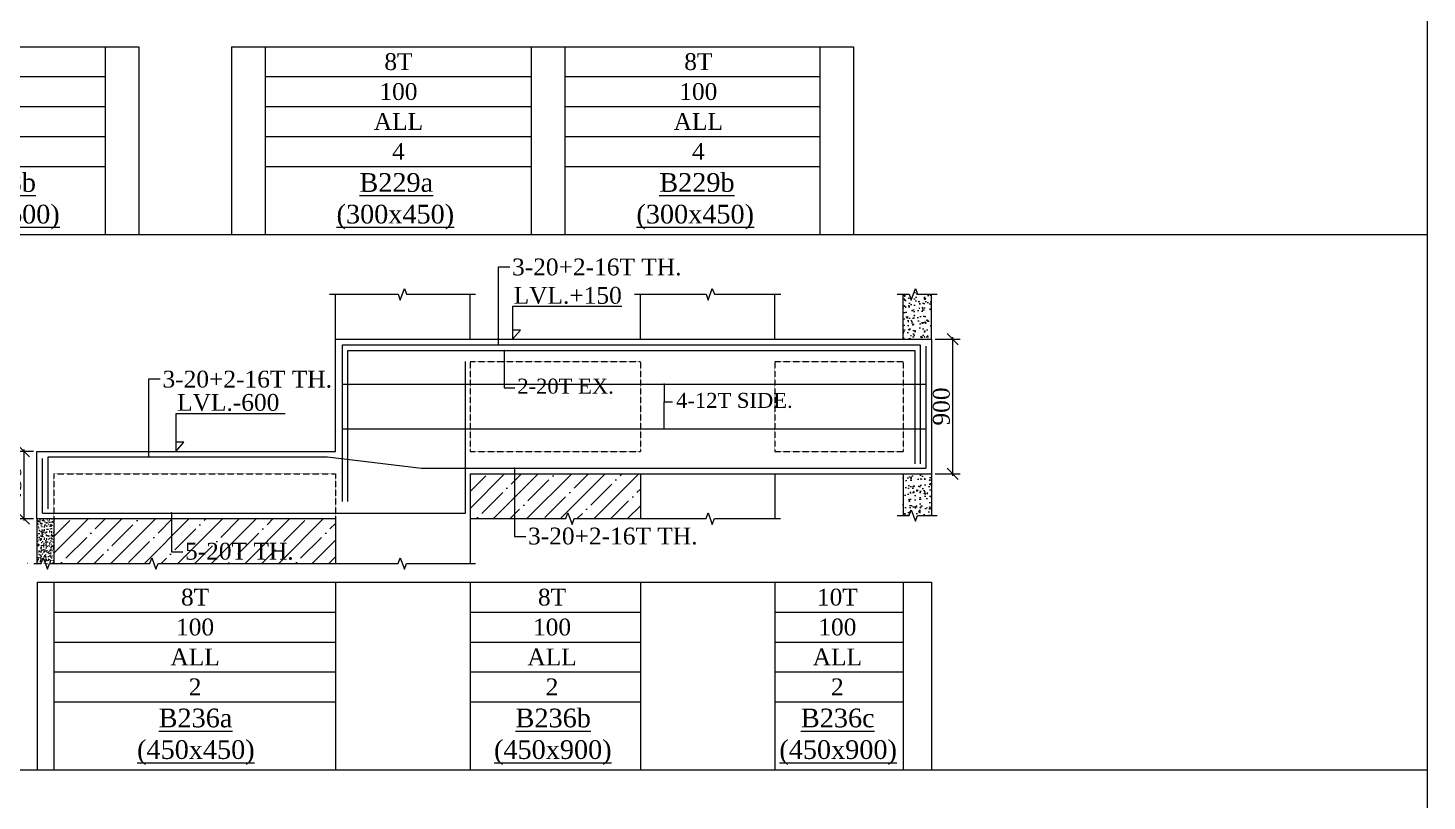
# Model space of a CAD drawing. Header units: millimetres. Extents: x 9781889 to 10654170, y -7832723 to -7608561.
# Drawn here: x 10635449 to 10654170, y -7781285 to -7770949 of the extents above; entities that cross this region are included whole.
import ezdxf
from ezdxf.enums import TextEntityAlignment as Align

# ---------------------------------------------------------------- set-up
doc = ezdxf.new("R2010")
doc.units = ezdxf.units.MM
doc.header["$LTSCALE"] = 10
doc.header["$PDMODE"] = 3
doc.linetypes.add('HIDDEN', pattern=[0.375, 0.25, -0.125])
for name, color, linetype, lineweight in [('LVL', 3, 'Continuous', 0), ('S-CUT OUT LINE', 9, 'Continuous', 0), ('S-DIM L.S.', 7, 'Continuous', 0), ('S-HATCH', 8, 'Continuous', 0), ('S-L.S.SECTION', 5, 'Continuous', 0), ('S-L.S.SLAB LINE', 252, 'HIDDEN', 0), ('S-L.S.STEEL', 1, 'Continuous', 9), ('S-L.S.STEEL 1', 6, 'Continuous', 0), ('S-SECTION MARK', 7, 'Continuous', 0), ('S-SHEET', 251, 'Continuous', 0), ('S-TEXT', 7, 'Continuous', 0), ('S-TEXT L.S. BEAM NO.', 30, 'Continuous', 0), ('S-TEXT. L.S.', 7, 'Continuous', 0)]:
    doc.layers.add(name, color=color, linetype=linetype, lineweight=lineweight)
doc.styles.add('135', font='arial.ttf', dxfattribs={"width": 0.8, "height": 135})
doc.styles.get("Standard").update_dxf_attribs({"font": 'arial.ttf'})
doc.styles.add('TEXT', font='times.ttf')
doc.dimstyles.new('75', dxfattribs={"dimtxt": 135, "dimasz": 90, "dimexe": 0.1, "dimexo": 0.03, "dimgap": 0.09, "dimtad": 1, "dimdec": 0, "dimzin": 0, "dimdsep": 46, "dimtxsty": '135', "dimblk": 'ARCHTICK', "dimcen": 0.09, "dimclrd": 256, "dimclre": 256, "dimclrt": 256, "dimadec": 0, "dimazin": 0, "dimtfac": 1, "dimtdec": 0, "dimtofl": 0, "dimtmove": 1, "dimatfit": 3, "dimldrblk": 'DOTSMALL', "dimfxl": 1, "dimtolj": 1, "dimtzin": 0, "dimlwd": -1, "dimlwe": -1, "dimarcsym": 0})
doc.dimstyles.new('SETU_1', dxfattribs={"dimtxt": 200, "dimasz": 150, "dimexe": 100, "dimexo": 50, "dimgap": 35, "dimtad": 1, "dimdec": 0, "dimzin": 0, "dimdsep": 46, "dimtxsty": 'Standard', "dimblk": 'OBLIQUE', "dimcen": 150, "dimdle": 25, "dimclrd": 256, "dimclre": 7, "dimclrt": 256, "dimadec": 0, "dimazin": 0, "dimtfac": 1, "dimtdec": 0, "dimtofl": 0, "dimtmove": 1, "dimatfit": 3, "dimfxl": 1, "dimtolj": 1, "dimtzin": 0, "dimlwd": -1, "dimlwe": 5, "dimarcsym": 1})

# ---------------------------------------------------------------- blocks, each defined once
blk = doc.blocks.new('_ArchTick')
at = {"color": 0, "linetype": 'ByBlock', "const_width": 0.15}
blk.add_lwpolyline([(-0.5, -0.5), (0.5, 0.5)], dxfattribs=at)
blk = doc.blocks.new('_Oblique')
at = {"color": 0, "linetype": 'ByBlock', "lineweight": -2}
blk.add_line((-0.5, -0.5), (0.5, 0.5), dxfattribs=at)
blk = doc.blocks.new('*D1160')
at = {"layer": 'Defpoints', "color": 0, "transparency": 16777216}
for p in [(10635571, -7776610), (10635396, -7777510), (10635571, -7777510)]:
    blk.add_point(p, dxfattribs=at)
at = {"layer": 'S-DIM L.S.', "color": 7, "lineweight": 5, "transparency": 16777216}
for p, q in [((10635521, -7776610), (10635296, -7776610)), ((10635521, -7777510), (10635296, -7777510))]:
    blk.add_line(p, q, dxfattribs=at)
at = {"layer": 'S-DIM L.S.', "transparency": 16777216}
blk.add_line((10635396, -7776585), (10635396, -7777535), dxfattribs=at)
at = {"layer": 'S-DIM L.S.', "transparency": 16777216, "xscale": 150, "yscale": 150, "zscale": 150}
for p, rotation in [((10635396, -7776610), 90), ((10635396, -7777510), 270)]:
    blk.add_blockref('_Oblique', p, dxfattribs=dict(at, rotation=rotation))
at = {"layer": 'S-DIM L.S.', "transparency": 16777216, "insert": (10635247, -7777060), "char_height": 225, "attachment_point": 5, "rotation": 90, "style": 'TEXT'}
blk.add_mtext('\\A1;450', dxfattribs=at)
blk = doc.blocks.new('*D1837')
at = {"layer": 'Defpoints', "color": 0, "transparency": 16777216}
for p in [(10647539, -7775110, 0), (10647539, -7776910, 0), (10647822, -7776910)]:
    blk.add_point(p, dxfattribs=at)
at = {"layer": 'S-DIM L.S.', "color": 7, "lineweight": 5, "transparency": 16777216}
for p, q in [((10647589, -7775110), (10647922, -7775110)), ((10647589, -7776910), (10647922, -7776910))]:
    blk.add_line(p, q, dxfattribs=at)
at = {"layer": 'S-DIM L.S.', "transparency": 16777216}
blk.add_line((10647822, -7775085), (10647822, -7776935), dxfattribs=at)
at = {"layer": 'S-DIM L.S.', "transparency": 16777216, "xscale": 150, "yscale": 150, "zscale": 150}
for p, rotation in [((10647822, -7775110), 90), ((10647822, -7776910), 270)]:
    blk.add_blockref('_Oblique', p, dxfattribs=dict(at, rotation=rotation))
at = {"layer": 'S-DIM L.S.', "transparency": 16777216, "insert": (10647672, -7776010), "char_height": 225, "attachment_point": 5, "rotation": 90, "style": 'TEXT'}
blk.add_mtext('\\A1;900', dxfattribs=at)

msp = doc.modelspace()

# ---------------------------------------------------------------- hatches: boundary and pattern name
at = {"layer": 'S-HATCH', "linetype": 'ByBlock'}
h = msp.add_hatch(dxfattribs=at)
h.set_pattern_fill('AR-CONC', color=256)
h.set_pattern_definition([(50, (396308.95, -4402.76), (182.184669, -15.9390855), [19.05, -209.55]), (355, (396308.95, -4402.76), (-35.2434214, 191.0568452), [15.24, -167.6405842]), (100.4514447, (396324.13, -4404.09), (146.941247, 175.117752), [16.1900088, -178.0902446]), (46.1842, (396308.95, -4351.96), (271.079041, -42.042328), [28.575, -314.325]), (96.6355576, (396331.54, -4355.46), (237.404134, 247.4261246), [24.285023, -267.135608]), (351.1841512, (396308.95, -4351.96), (237.404134, 247.4261246), [22.859967, -251.459732]), (21, (396334.35, -4364.66), (151.6143913, -102.2651982), [19.05, -209.55]), (326, (396334.35, -4364.66), (61.8020283, 184.187966), [15.24, -167.64]), (71.451445, (396346.98, -4373.18), (213.4164193, 81.922769), [16.1900088, -178.0899376]), (37.5, (396308.95, -4402.76), (3.08860325, 84.55503887), [0, -165.608, 0, -170.18, 0, -168.275]), (7.5, (396308.95, -4402.76), (66.8196625, 100.1805748), [0, -97.028, 0, -161.798, 0, -64.135]), (327.5, (396252.31, -4402.76), (135.59059517, -5.728744), [0, -63.5, 0, -198.12, 0, -262.89]), (317.5, (396226.91, -4402.76), (148.1291814, 25.426491), [0, -82.55, 0, -131.572, 0, -186.69])])
h.paths.add_polyline_path([(10647159.4, -7775109.7), (10647159.4, -7774509.7), (10647239.7, -7774509.7), (10647267.7, -7774586.6), (10647323.6, -7774432.9), (10647351.6, -7774509.7), (10647539.4, -7774509.7), (10647539.4, -7775109.7)])
at = {"layer": 'S-HATCH'}
h = msp.add_hatch(dxfattribs=at)
h.set_pattern_fill('ANSI35', color=256, scale=50)
h.set_pattern_definition([(45, (772275.76, 28927.96), (-224.506403, 224.506403), []), (45, (772500.27, 28927.96), (-224.506403, 224.506403), [396.875, -79.375, 0, -79.375])])
h.paths.add_polyline_path([(10641364.4, -7777509.7), (10641621.4, -7777509.7), (10641621.4, -7777504.7)], flags=17)
h.paths.add_polyline_path([(10643827.9, -7777509.7), (10643732.4, -7777509.7), (10643763.2, -7777509.7), (10643732.4, -7777509.7)])
h.paths.add_polyline_path([(10643644.4, -7777509.7), (10643644.4, -7776909.7), (10641364.4, -7776909.7), (10641364.4, -7777509.7), (10642645.2, -7777509.7), (10642673.2, -7777432.9), (10642729.1, -7777586.6), (10642757.1, -7777509.7)])
at = {"layer": 'S-HATCH', "linetype": 'ByBlock'}
h = msp.add_hatch(dxfattribs=at)
h.set_pattern_fill('AR-CONC', color=256)
h.set_pattern_definition([(50, (396308.95, -5559.35), (182.184669, -15.9390855), [19.05, -209.55]), (355, (396308.95, -5559.35), (-35.2434214, 191.0568452), [15.24, -167.6405842]), (100.4514447, (396324.13, -5560.67), (146.941247, 175.117752), [16.1900088, -178.0902446]), (46.1842, (396308.95, -5508.55), (271.079041, -42.042328), [28.575, -314.325]), (96.6355576, (396331.54, -5512.05), (237.404134, 247.4261246), [24.285023, -267.135608]), (351.1841512, (396308.95, -5508.55), (237.404134, 247.4261246), [22.859967, -251.459732]), (21, (396334.35, -5521.25), (151.6143913, -102.2651982), [19.05, -209.55]), (326, (396334.35, -5521.25), (61.8020283, 184.187966), [15.24, -167.64]), (71.451445, (396346.98, -5529.77), (213.4164193, 81.922769), [16.1900088, -178.0899376]), (37.5, (396308.95, -5559.346), (3.08860325, 84.55503887), [0, -165.608, 0, -170.18, 0, -168.275]), (7.5, (396308.95, -5559.35), (66.8196625, 100.1805748), [0, -97.028, 0, -161.798, 0, -64.135]), (327.5, (396252.31, -5559.346), (135.59059517, -5.728744), [0, -63.5, 0, -198.12, 0, -262.89]), (317.5, (396226.91, -5559.35), (148.1291814, 25.426491), [0, -82.55, 0, -131.572, 0, -186.69])])
h.paths.add_polyline_path([(10647159.4, -7777466.3), (10647239.7, -7777466.3), (10647267.7, -7777389.5), (10647323.6, -7777543.2), (10647351.6, -7777466.3), (10647539.4, -7777466.3), (10647539.4, -7776909.7), (10647159.4, -7776909.7)])
at = {"layer": 'S-HATCH'}
h = msp.add_hatch(dxfattribs=at)
h.set_pattern_fill('ANSI35', color=256, scale=50)
h.set_pattern_definition([(45, (766708.75, 28327.96), (-224.506403, 224.506403), []), (45, (766933.26, 28327.96), (-224.506403, 224.506403), [396.875, -79.375, 0, -79.375])])
h.paths.add_polyline_path([(10635797.4, -7778109.7), (10636054.3, -7778109.7), (10636054.3, -7778104.7), (10635277.4, -7778104.7)])
h.paths.add_polyline_path([(10638587.3, -7778109.7), (10639364.3, -7778109.7), (10639364.3, -7778104.7), (10638587.3, -7778104.7)], flags=16)
h.paths.add_polyline_path([(10635797.4, -7777509.7), (10635797.4, -7778109.7), (10637078.2, -7778109.7), (10637106.2, -7778032.9), (10637162.1, -7778186.6), (10637190.1, -7778109.7), (10639564.4, -7778109.7), (10639564.4, -7777509.7)])
h = msp.add_hatch(dxfattribs=at)
h.set_pattern_fill('AR-CONC', color=256, scale=0.5)
h.set_pattern_definition([(50, (841839.075, -48892.62), (91.0923345, -7.96954277), [9.525, -104.775]), (355, (841839.075, -48892.62), (-17.6217107, 95.5284226), [7.62, -83.8202921]), (100.4514447, (841846.67, -48893.28), (73.47062355, 87.55887596), [8.0950044, -89.0451223]), (46.1842, (841839.07, -48867.22), (135.5395204, -21.021164), [14.2875, -157.1625]), (96.6355576, (841850.37, -48868.97), (118.702067, 123.7130623), [12.1425116, -133.5678041]), (351.1841512, (841839.07, -48867.22), (118.702067, 123.7130623), [11.4299835, -125.729866]), (21, (841851.775, -48873.57), (75.80719563, -51.1325991), [9.525, -104.775]), (326, (841851.775, -48873.57), (30.9010142, 92.09398306), [7.62, -83.82]), (71.451445, (841858.09, -48877.83), (106.70820964, 40.96138444), [8.0950044, -89.0449688]), (37.5, (841839.075, -48892.618), (1.544301625, 42.27751944), [0, -82.804, 0, -85.09, 0, -84.1375]), (7.5, (841839.075, -48892.618), (33.40983126, 50.09028741), [0, -48.514, 0, -80.899, 0, -32.0675]), (327.5, (841810.754, -48892.618), (67.79529758, -2.864372), [0, -31.75, 0, -99.06, 0, -131.445]), (317.5, (841798.054, -48892.62), (74.0645907, 12.71324552), [0, -41.275, 0, -65.786, 0, -93.345])])
h.paths.add_polyline_path([(10635797.4, -7778109.7), (10635681.6, -7778109.7), (10635653.6, -7778032.9), (10635625.6, -7778109.7), (10635567.4, -7778109.7), (10635567.4, -7777509.7), (10635797.4, -7777509.7)])

# ---------------------------------------------------------------- linework, layer by layer
at = {"layer": 'LVL', "linetype": 'Continuous', "elevation": 0}
for points in [[(10643393.4, -7774674.7), (10641932.2, -7774674.7), (10641932.2, -7775109.7), (10642040.3, -7774987.7), (10641932.2, -7774987.7)], [(10638890, -7776106.3), (10637428.8, -7776106.3), (10637428.8, -7776609.7), (10637536.9, -7776487.7), (10637428.8, -7776487.7)]]:
    msp.add_lwpolyline(points, dxfattribs=at)
at = {"layer": 'S-CUT OUT LINE', "color": 5}
msp.add_line((10647159.4, -7776909.7, 0), (10647159.4, -7777466.3, 0), dxfattribs=at)
at = {"layer": 'S-CUT OUT LINE', "color": 5, "elevation": 0}
for points in [[(10639486, -7774509.7), (10640403.6, -7774509.7), (10640431.5, -7774586.6), (10640487.5, -7774432.9), (10640515.4, -7774509.7), (10641439.4, -7774509.7)], [(10643566.1, -7774509.7), (10644522.3, -7774509.7), (10644550.2, -7774586.6), (10644606.2, -7774432.9), (10644634.2, -7774509.7), (10645521.4, -7774509.7)], [(10647081.1, -7774509.7), (10647239.7, -7774509.7), (10647267.7, -7774586.6), (10647323.6, -7774432.9), (10647351.6, -7774509.7), (10647614.4, -7774509.7)], [(10641364.4, -7777509.7), (10642645.2, -7777509.7), (10642673.2, -7777432.9), (10642729.1, -7777586.6), (10642757.1, -7777509.7), (10643644.4, -7777509.7)], [(10643566.1, -7777509.7), (10644522.3, -7777509.7), (10644550.2, -7777432.9), (10644606.2, -7777586.6), (10644634.2, -7777509.7), (10645519.4, -7777509.7)], [(10647081.1, -7777466.3), (10647239.7, -7777466.3), (10647267.7, -7777389.5), (10647323.6, -7777543.2), (10647351.6, -7777466.3), (10647614.4, -7777466.3)], [(10635797.4, -7778109.7), (10637078.2, -7778109.7), (10637106.2, -7778032.9), (10637162.1, -7778186.6), (10637190.1, -7778109.7), (10639564.4, -7778109.7)], [(10639486, -7778109.7), (10640403.6, -7778109.7), (10640431.5, -7778032.9), (10640487.5, -7778186.6), (10640515.4, -7778109.7), (10641439.4, -7778109.7)]]:
    msp.add_lwpolyline(points, dxfattribs=at)
at = {"layer": 'S-CUT OUT LINE', "color": 1, "elevation": 0}
msp.add_lwpolyline([(10635528, -7778109.7), (10635625.6, -7778109.7), (10635653.6, -7778032.9), (10635709.5, -7778186.6), (10635737.5, -7778109.7), (10635872.4, -7778109.7)], dxfattribs=at)
at = {"layer": 'S-L.S.SECTION'}
for p, q in [((10639564.3, -7776609.7, 0), (10639564.3, -7774509.7, 0)), ((10641364.4, -7775109.7, 0), (10641364.4, -7774509.7, 0)), ((10643644.4, -7775109.7, 0), (10643644.4, -7774509.7, 0)), ((10645444.4, -7775109.7, 0), (10645444.4, -7774509.7, 0)), ((10647159.4, -7775109.7, 0), (10647159.4, -7774509.7, 0)), ((10647539.4, -7775109.7, 0), (10647539.4, -7774509.7, 0)), ((10639564.3, -7775109.7, 0), (10647539.4, -7775109.7, 0)), ((10647539.4, -7775109.7, 0), (10647539.4, -7777466.3, 0)), ((10635567.4, -7776609.7, 0), (10639564.4, -7776609.7, 0)), ((10635567.4, -7777509.7, 0), (10635567.4, -7776609.7, 0)), ((10635567.4, -7777509.7, 0), (10635567.4, -7776609.7, 0)), ((10641364.4, -7776909.7, 0), (10641364.4, -7778109.7, 0)), ((10641364.4, -7776909.7, 0), (10647539.4, -7776909.7, 0)), ((10643644.4, -7776909.7, 0), (10643644.4, -7777509.7, 0)), ((10645444.4, -7776909.7, 0), (10645444.4, -7777509.7, 0)), ((10635571.4, -7777509.7, 0), (10639564.3, -7777509.7, 0)), ((10639564.4, -7777509.7, 0), (10639564.3, -7778109.7, 0)), ((10647539.4, -7777466.3, 0), (10647539.4, -7777466.3, 0))]:
    msp.add_line(p, q, dxfattribs=at)
at = {"layer": 'S-L.S.SECTION', "color": 1}
for p, q in [((10635567.4, -7777509.7, 0), (10635567.4, -7778109.7, 0)), ((10635797.4, -7777509.7, 0), (10635797.4, -7778109.7, 0)), ((10635797.4, -7777509.7, 0), (10635797.4, -7778109.7, 0))]:
    msp.add_line(p, q, dxfattribs=at)
at = {"layer": 'S-L.S.SLAB LINE', "ltscale": 0.3}
for p, q in [((10641364.4, -7775409.7, 0), (10643644.4, -7775409.7, 0)), ((10641364.4, -7775409.7, 0), (10641364.4, -7776609.7, 0)), ((10643644.4, -7775409.7, 0), (10643644.4, -7776609.7, 0)), ((10645444.4, -7775409.7, 0), (10647159.4, -7775409.7, 0)), ((10645444.4, -7775409.7, 0), (10645444.4, -7776609.7, 0)), ((10647159.4, -7775409.7, 0), (10647159.4, -7776609.7, 0)), ((10641364.4, -7776609.7, 0), (10643644.4, -7776609.7, 0)), ((10645444.4, -7776609.7, 0), (10647159.4, -7776609.7, 0)), ((10635797.4, -7776909.7, 0), (10639564.4, -7776909.7, 0)), ((10635797.4, -7776909.7, 0), (10635797.4, -7777509.7, 0)), ((10635797.4, -7776909.7, 0), (10635797.4, -7777509.7, 0)), ((10635797.4, -7776909.7, 0), (10635797.4, -7777509.7, 0)), ((10639564.4, -7776909.7, 0), (10639564.4, -7777509.7, 0))]:
    msp.add_line(p, q, dxfattribs=at)
at = {"layer": 'S-L.S.STEEL'}
for p, q in [((10639655.7, -7775184.7, 0), (10647389.4, -7775184.7, 0)), ((10639655.7, -7777280.8, 0), (10639655.7, -7775184.7, 0)), ((10639730.2, -7777280.8, 0), (10639730.2, -7775259.7, 0)), ((10647314.4, -7775259.7, 0), (10647314.4, -7776777.8, 0)), ((10647389.4, -7775184.7, 0), (10647389.4, -7776777.8, 0)), ((10647464.4, -7775203.6, 0), (10647464.4, -7776834.7, 0)), ((10641302.9, -7777434.7, 0), (10641302.9, -7775409.7, 0)), ((10635642.4, -7777434.7, 0), (10635642.4, -7776704.7, 0)), ((10635717.4, -7776684.7, 0), (10639455.2, -7776684.7, 0)), ((10635717.4, -7777379.9, 0), (10635717.4, -7776684.7, 0)), ((10639455.2, -7776684.7, 0), (10640713.7, -7776834.7, 0)), ((10640713.7, -7776834.7, 0), (10647464.4, -7776834.7, 0)), ((10635642.4, -7777434.7, 0), (10641302.9, -7777434.7, 0))]:
    msp.add_line(p, q, dxfattribs=at)
msp.add_polyline3d([(10639730.2, -7775259.7, 0), (10647314.4, -7775259.7, 0)], dxfattribs=at)
at = {"layer": 'S-L.S.STEEL 1'}
for p, q in [((10639655.7, -7775709.7, 0), (10647464.4, -7775709.7, 0)), ((10639655.7, -7776309.7, 0), (10647464.4, -7776309.7, 0))]:
    msp.add_line(p, q, dxfattribs=at)
at = {"layer": 'S-SHEET'}
for p, q in [((10628502.6, -7771199, 0), (10636933.2, -7771199, 0)), ((10636483.2, -7771199, 0), (10636483.2, -7773708.3, 0)), ((10636933.2, -7771199, 0), (10636933.2, -7773708.3, 0)), ((10638171.3, -7771199, 0), (10646496.2, -7771199, 0)), ((10638171.3, -7771199, 0), (10638171.3, -7773708.3, 0)), ((10638621.3, -7771199, 0), (10638621.3, -7773708.3, 0)), ((10642183.4, -7771199, 0), (10642183.4, -7773708.3, 0)), ((10642633.4, -7771199, 0), (10642633.4, -7773708.3, 0)), ((10646046.2, -7771199, 0), (10646046.2, -7773708.3, 0)), ((10646496.2, -7771199, 0), (10646496.2, -7773708.3, 0)), ((10632932.6, -7771599, 0), (10636483.2, -7771599, 0)), ((10638621.3, -7771599, 0), (10642183.4, -7771599, 0)), ((10642633.4, -7771599, 0), (10646046.2, -7771599, 0)), ((10632932.6, -7771999, 0), (10636483.2, -7771999, 0)), ((10638621.3, -7771999, 0), (10642183.4, -7771999, 0)), ((10642633.4, -7771999, 0), (10646046.2, -7771999, 0)), ((10632932.6, -7772399, 0), (10636483.2, -7772399, 0)), ((10638621.3, -7772399, 0), (10642183.4, -7772399, 0)), ((10642633.4, -7772399, 0), (10646046.2, -7772399, 0)), ((10632932.6, -7772799, 0), (10636483.2, -7772799, 0)), ((10638621.3, -7772799, 0), (10642183.4, -7772799, 0)), ((10642633.4, -7772799, 0), (10646046.2, -7772799, 0)), ((10602835.5, -7773708.3, 0), (10654169.6, -7773708.3, 0)), ((10628502.6, -7773708.3, 0), (10636933.2, -7773708.3, 0)), ((10638171.3, -7773708.3, 0), (10646496.2, -7773708.3, 0)), ((10635571.4, -7778358.8, 0), (10635571.4, -7780868.1, 0)), ((10635571.4, -7778358.8, 0), (10647539.4, -7778358.8, 0)), ((10635797.4, -7778358.8, 0), (10635797.4, -7780868.1, 0)), ((10639564.4, -7778358.8, 0), (10639564.4, -7780868.1, 0)), ((10641364.4, -7778358.8, 0), (10641364.4, -7780868.1, 0)), ((10643644.4, -7778358.8, 0), (10643644.4, -7780868.1, 0)), ((10645444.4, -7778358.8, 0), (10645444.4, -7780868.1, 0)), ((10647159.4, -7778358.8, 0), (10647159.4, -7780868.1, 0)), ((10647539.4, -7778358.8, 0), (10647539.4, -7780868.1, 0)), ((10635797.4, -7778758.8, 0), (10639564.4, -7778758.8, 0)), ((10641364.4, -7778758.8, 0), (10643644.4, -7778758.8, 0)), ((10645444.4, -7778758.8, 0), (10647159.4, -7778758.8, 0)), ((10635797.4, -7779158.8, 0), (10639564.4, -7779158.8, 0)), ((10641364.4, -7779158.8, 0), (10643644.4, -7779158.8, 0)), ((10645444.4, -7779158.8, 0), (10647159.4, -7779158.8, 0)), ((10635797.4, -7779558.8, 0), (10639564.4, -7779558.8, 0)), ((10641364.4, -7779558.8, 0), (10643644.4, -7779558.8, 0)), ((10645444.4, -7779558.8, 0), (10647159.4, -7779558.8, 0)), ((10635797.4, -7779958.8, 0), (10639564.4, -7779958.8, 0)), ((10641364.4, -7779958.8, 0), (10643644.4, -7779958.8, 0)), ((10645444.4, -7779958.8, 0), (10647159.4, -7779958.8, 0)), ((10602835.5, -7780868.1, 0), (10654169.6, -7780868.1, 0)), ((10635571.4, -7780868.1, 0), (10647539.4, -7780868.1, 0))]:
    msp.add_line(p, q, dxfattribs=at)
msp.add_lwpolyline([(10602835.5, -7760218.1), (10654169.6, -7760218.1), (10654169.6, -7801877.7), (10602835.5, -7801877.7)], close=True, dxfattribs=at)

# ---------------------------------------------------------------- texts
at = {"layer": 'LVL', "style": 'TEXT'}
for s, p in [('LVL.+150', (10641948, -7774636.3, 0)), ('LVL.-600', (10637444.6, -7776067.9, 0))]:
    msp.add_text(s, height=225, dxfattribs=at).set_placement(p)
at = {"layer": 'S-L.S.STEEL 1', "style": 'TEXT'}
msp.add_text('4-12T SIDE.', height=200, dxfattribs=at).set_placement((10644121.4, -7776028.3, 0))
at = {"layer": 'S-TEXT', "linetype": 'ByBlock', "style": 'TEXT'}
for s, p in [('8T', (10640406.4, -7771399, 0)), ('8T', (10644418.9, -7771399, 0)), ('100', (10640406.4, -7771799, 0)), ('100', (10644418.9, -7771799, 0)), ('ALL', (10640406.4, -7772199, 0)), ('ALL', (10644418.9, -7772199, 0)), ('4', (10640406.4, -7772599, 0)), ('4', (10644418.9, -7772599, 0)), ('8T', (10637685.5, -7778558.8, 0)), ('8T', (10642461.8, -7778558.8, 0)), ('10T', (10646279.7, -7778558.8, 0)), ('100', (10637685.5, -7778958.8, 0)), ('100', (10642461.8, -7778958.8, 0)), ('100', (10646279.7, -7778958.8, 0)), ('ALL', (10637685.5, -7779358.8, 0)), ('ALL', (10642461.8, -7779358.8, 0)), ('ALL', (10646279.7, -7779358.8, 0)), ('2', (10637685.5, -7779758.8, 0)), ('2', (10642461.8, -7779758.8, 0)), ('2', (10646279.7, -7779758.8, 0))]:
    msp.add_text(s, height=225, dxfattribs=at).set_placement(p, align=Align.MIDDLE_CENTER)
at = {"layer": 'S-TEXT L.S. BEAM NO.', "linetype": 'ByBlock', "style": 'TEXT'}
for s, p in [('%%UB228b', (10634549.1, -7773139.7, 0)), ('%%U(300x600)', (10634300.8, -7773562.6, 0))]:
    msp.add_text(s, height=250, dxfattribs=at).set_placement(p)
at = {"layer": 'S-TEXT L.S. BEAM NO.', "color": 35, "linetype": 'ByBlock', "style": 'TEXT'}
for s, p in [('%%UB229a', (10639884.8, -7773139.7, 0)), ('%%UB229b', (10643897.3, -7773139.7, 0)), ('%%U(300x450)', (10639578.6, -7773562.6, 0)), ('%%U(300x450)', (10643591.1, -7773562.6, 0))]:
    msp.add_text(s, height=250, dxfattribs=at).set_placement(p)
at = {"layer": 'S-TEXT L.S. BEAM NO.', "color": 145, "linetype": 'ByBlock', "style": 'TEXT'}
for s, p in [('%%UB236a', (10637198.1, -7780299.5, 0)), ('%%U(450x450)', (10636909.2, -7780722.4, 0))]:
    msp.add_text(s, height=250, dxfattribs=at).set_placement(p)
at = {"layer": 'S-TEXT L.S. BEAM NO.', "color": 151, "linetype": 'ByBlock', "style": 'TEXT'}
for s, p in [('%%UB236b', (10641974.4, -7780299.5, 0)), ('%%UB236c', (10645792.3, -7780299.5, 0)), ('%%U(450x900)', (10641685.6, -7780722.4, 0)), ('%%U(450x900)', (10645503.5, -7780722.4, 0))]:
    msp.add_text(s, height=250, dxfattribs=at).set_placement(p)
at = {"layer": 'S-TEXT. L.S.', "style": 'TEXT'}
for s, height, p in [('3-20+2-16T TH.', 225, (10641926.3, -7774256.7, 0)), ('3-20+2-16T TH.', 225, (10637249.1, -7775756.7, 0)), ('2-20T EX.', 200, (10641996.6, -7775837.4, 0)), ('3-20+2-16T TH.', 225, (10642140.5, -7777854.3, 0)), ('5-20T TH.', 225, (10637550.7, -7778057.6, 0))]:
    msp.add_text(s, height=height, dxfattribs=at).set_placement(p)

# ---------------------------------------------------------------- dimensions: what is measured, and where the dimension line sits
at = {"layer": 'S-DIM L.S.', "color": 7}
for base, p1, p2, picture, middle in [((10647821.8, -7776909.7), (10647539.4, -7775109.7, 0), (10647539.4, -7776909.7, 0), '*D1837', (10647672, -7776009.7)), ((10635396.3, -7777509.7, 0), (10635571.4, -7776609.7, 0), (10635571.4, -7777509.7, 0), '*D1160', (10635246.8, -7777059.7, 0))]:
    dim = msp.add_linear_dim(base=base, p1=p1, p2=p2, angle=90, dimstyle='SETU_1', override={"dimtxt": 225, "dimlfac": 0.5, "dimtxsty": 'TEXT'}, dxfattribs=at)
    dim.commit()
    dim.dimension.update_dxf_attribs({"geometry": picture, "text_midpoint": middle})

# ---------------------------------------------------------------- leaders
at = {"layer": 'S-L.S.STEEL 1'}
for points in [[(10643963.3, -7775709.7, 0), (10643963.3, -7775946.7, 0), (10644074, -7775946.7, 0)], [(10643963.3, -7776309.7, 0), (10643963.3, -7775946.7, 0), (10644074, -7775946.7, 0)]]:
    msp.add_leader(points, dimstyle='75', override={"dimasz": 75, "dimclrd": 6}, dxfattribs=at)
at = {"layer": 'S-SECTION MARK'}
for points in [[(10641744.7, -7775184.7, 0), (10641744.7, -7774141.6, 0), (10641897.2, -7774141.6, 0)], [(10641822.6, -7775259.7, 0), (10641822.6, -7775759.1, 0), (10641961.9, -7775759.1, 0)], [(10637067.5, -7776684.7, 0), (10637067.5, -7775641.6, 0), (10637220, -7775641.6, 0)], [(10641958.8, -7776830.8, 0), (10641958.8, -7777749.4, 0), (10642111.4, -7777749.4, 0)], [(10637369, -7777430.8, 0), (10637369, -7777952.8, 0), (10637521.6, -7777952.8, 0)]]:
    msp.add_leader(points, dimstyle='75', override={"dimasz": 75}, dxfattribs=at)

doc.saveas('drawing.dxf')
